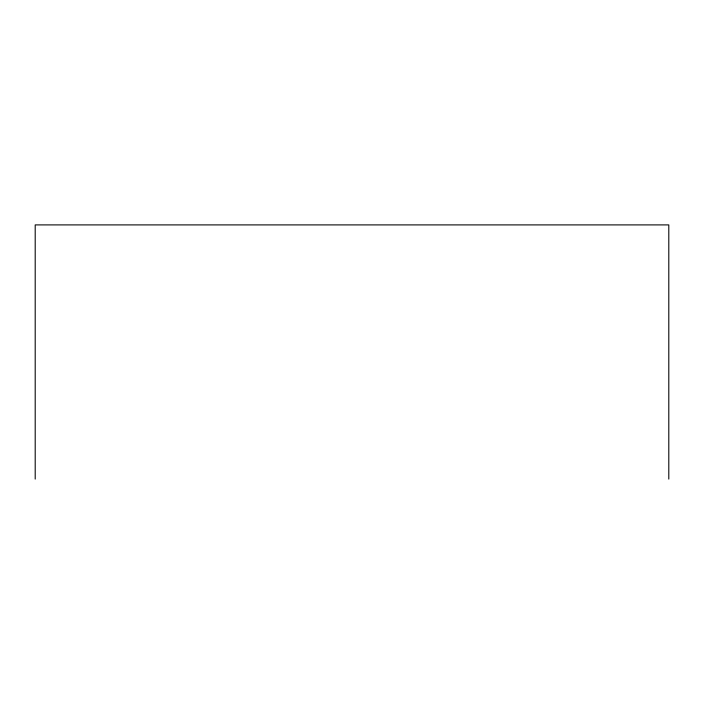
<?xml version="1.0" encoding="UTF-8"?>
<svg xmlns="http://www.w3.org/2000/svg" width="704" height="704" viewBox="0 0 704 704"><rect width="100%" height="100%" fill="white"/><g stroke="black" fill="none" stroke-linecap="round" stroke-linejoin="round"><path stroke-width="1.06" d="M668.8 479.098L668.8 224.902L35.2 224.902L35.2 479.098"/></g></svg>
